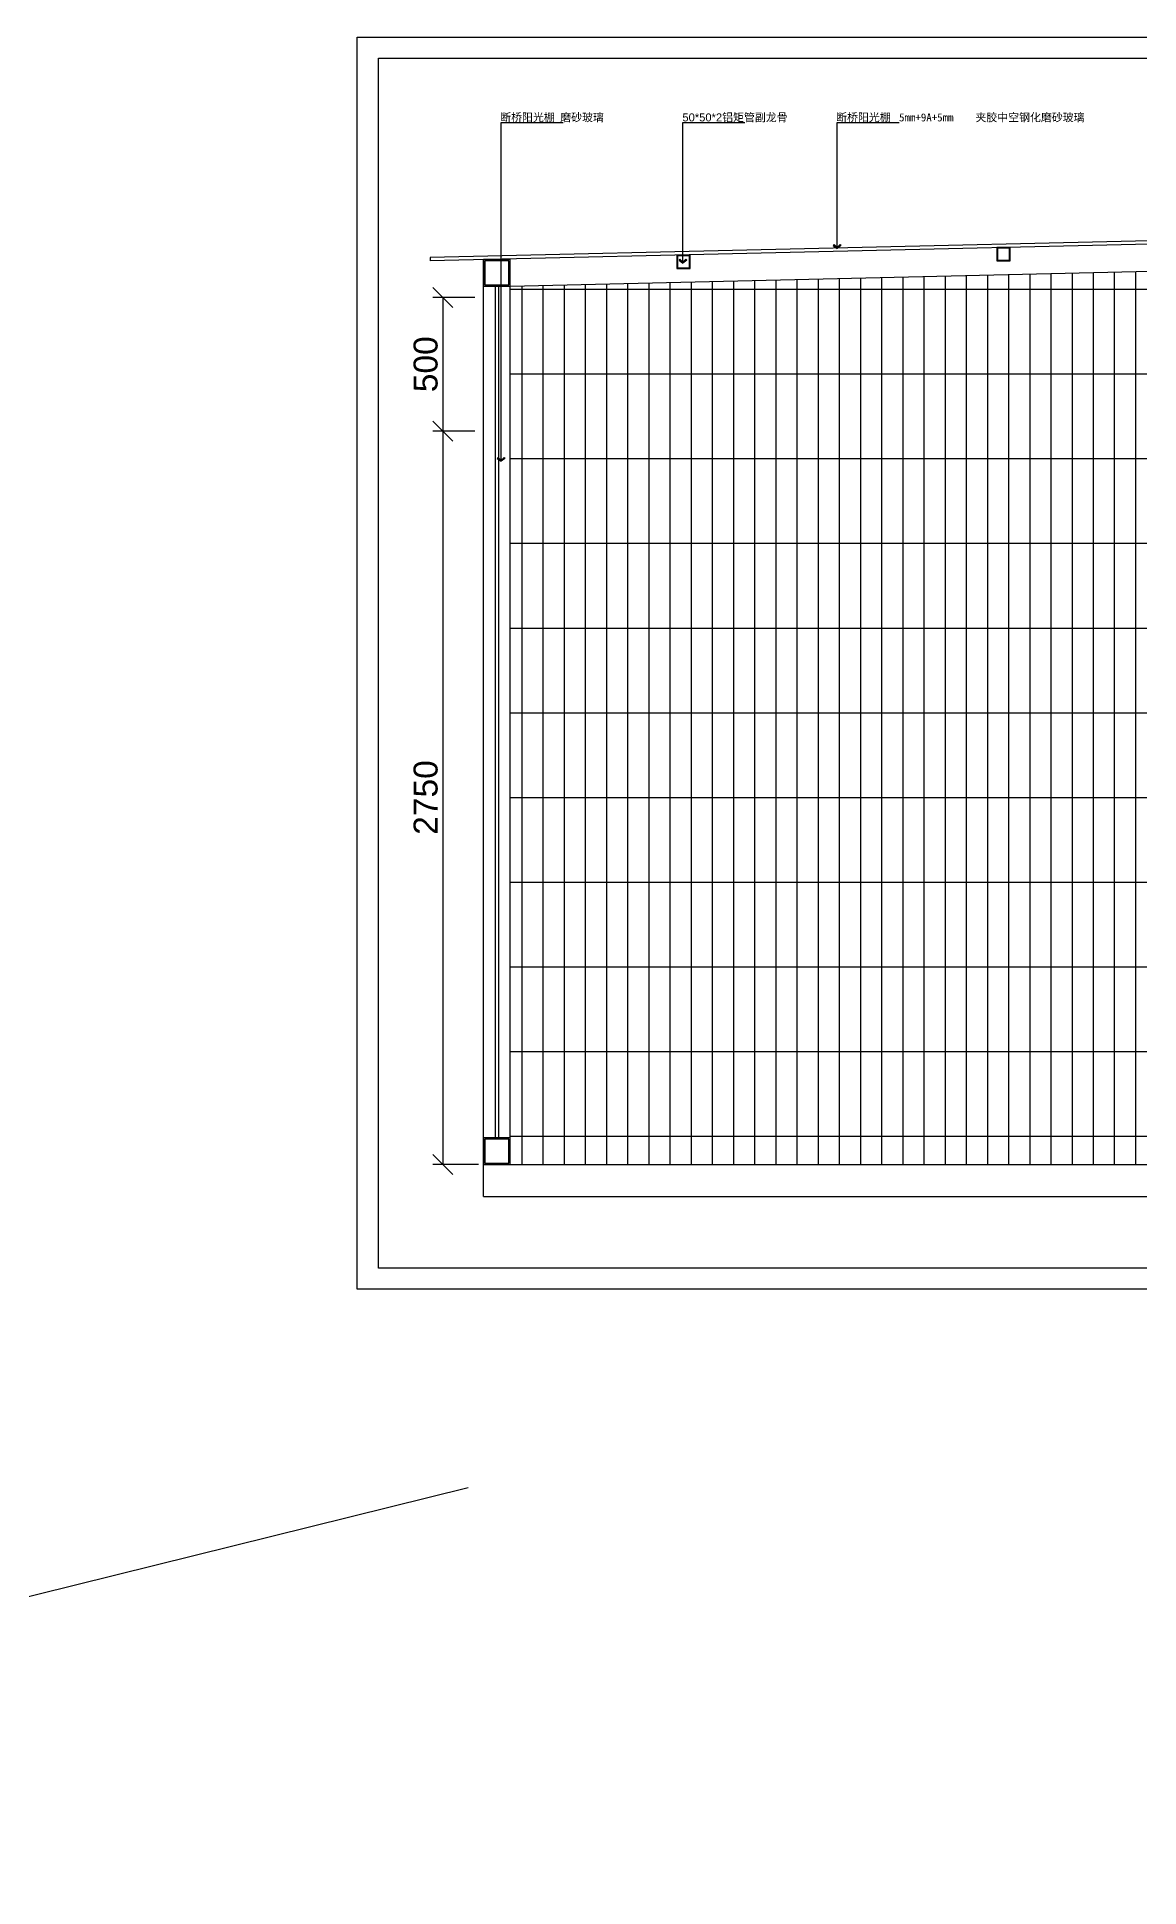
# Model space of a CAD drawing. Header units: inches. Extents: x -138455 to 599497, y -747149 to 13167.
# Drawn here: x 189832 to 193965, y -685035 to -678100 of the extents above; entities that cross this region are included whole.
import ezdxf

# ---------------------------------------------------------------- set-up
doc = ezdxf.new("R2010")
doc.units = ezdxf.units.IN
doc.header["$MEASUREMENT"] = 0
for name, color, linetype in [('4-插座', 20, 'Continuous'), ('ASHADE', 1, 'Continuous'), ('标准图块', 2, 'Continuous')]:
    doc.layers.add(name, color=color, linetype=linetype)
doc.styles.add('MtXpl_', font='')
doc.styles.get("Standard").update_dxf_attribs({"font": 'arial.ttf'})
doc.styles.get('MtXpl_').set_extended_font_data('SimSun')

msp = doc.modelspace()

# ---------------------------------------------------------------- linework, layer by layer
at = {"color": 255, "lineweight": -2}
for p, q in [((191033, -682794.4), (191033, -678099.7)), ((191033, -678099.7), (197672, -678099.7)), ((197672, -682794.4), (191033, -682794.4))]:
    msp.add_line(p, q, dxfattribs=at)
at = {"color": 255}
for p, q in [((191112, -682715.3), (191112, -678178.7)), ((191112, -678178.7), (197592.9, -678178.7)), ((192821.2, -678877.9), (192818.3, -678881.3)), ((192818.3, -678881.3), (192832.7, -678892.2)), ((192821.2, -678877.9), (192832.7, -678888.5)), ((192832.7, -678888.5), (192832.7, -678870.9)), ((192844.1, -678877.9), (192832.7, -678888.5)), ((192847, -678881.3), (192832.7, -678892.2)), ((192844.1, -678877.9), (192847, -678881.3)), ((192242.8, -678933), (192239.9, -678936.5)), ((192239.9, -678936.5), (192254.3, -678947.4)), ((192242.8, -678933), (192254.3, -678943.7)), ((192254.3, -678943.7), (192254.3, -678926.1)), ((192265.7, -678933), (192254.3, -678943.7)), ((192268.6, -678936.5), (192254.3, -678947.4)), ((192265.7, -678933), (192268.6, -678936.5)), ((191561.2, -679675.7), (191558.3, -679679.2)), ((191558.3, -679679.2), (191572.7, -679690.1)), ((191561.2, -679675.7), (191572.7, -679686.4)), ((191572.7, -679686.4), (191572.7, -679668.8)), ((191584.1, -679675.7), (191572.7, -679686.4)), ((191587, -679679.2), (191572.7, -679690.1)), ((191584.1, -679675.7), (191587, -679679.2)), ((197592.9, -682715.3), (191112, -682715.3))]:
    msp.add_line(p, q, dxfattribs=at)
at = {"color": 255, "linetype": 'ByBlock'}
for p, q in [((191391.9, -679114.3), (191316.9, -679039.3)), ((191316.9, -679539.3), (191391.9, -679614.3)), ((191391.9, -679614.3), (191316.9, -679539.3)), ((191316.9, -682289.3), (191391.9, -682364.3))]:
    msp.add_line(p, q, dxfattribs=at)
at = {"color": 255}
for points in [[(192821.2, -678877.9), (192818.3, -678881.3), (192832.7, -678888.5), (192832.7, -678892.2)], [(192844.1, -678877.9), (192847, -678881.3), (192832.7, -678888.5), (192832.7, -678892.2)], [(192242.8, -678933), (192239.9, -678936.5), (192254.3, -678943.7), (192254.3, -678947.4)], [(192265.7, -678933), (192268.6, -678936.5), (192254.3, -678943.7), (192254.3, -678947.4)], [(191561.2, -679675.7), (191558.3, -679679.2), (191572.7, -679686.4), (191572.7, -679690.1)], [(191584.1, -679675.7), (191587, -679679.2), (191572.7, -679686.4), (191572.7, -679690.1)]]:
    msp.add_solid(points, dxfattribs=at)
at = {"layer": '4-插座', "color": 255, "linetype": 'ByBlock', "ltscale": 20}
for p, q in [((191572.7, -679680.1), (191572.7, -678420.5)), ((191572.7, -678420.5), (191805.4, -678420.5)), ((192254.3, -678937.4), (192254.3, -678420.5)), ((192254.3, -678420.5), (192487, -678420.5)), ((192832.7, -678882.2), (192832.7, -678420.5)), ((192832.7, -678420.5), (193065.4, -678420.5)), ((195606.4, -678826.8), (191306.4, -678926.8)), ((195606.7, -678838.8), (191306.4, -678938.9)), ((193481.5, -678889.4), (193431.5, -678889.4)), ((193431.5, -678889.4), (193431.5, -678939.4)), ((193479, -678891.9), (193434, -678891.9)), ((193434, -678891.9), (193434, -678936.9)), ((193479, -678936.9), (193479, -678891.9)), ((193481.5, -678939.4), (193481.5, -678889.4)), ((191306.4, -678926.8), (191306.4, -678938.9)), ((191606.4, -678934.2), (191506.4, -678934.2)), ((191506.4, -678934.2), (191506.4, -679034.2)), ((191601.4, -678939.2), (191511.4, -678939.2)), ((191511.4, -678939.2), (191511.4, -679029.2)), ((191601.4, -679029.2), (191601.4, -678939.2)), ((191606.4, -679034.2), (191606.4, -678934.2)), ((191606.4, -679034.2), (195506.4, -678941.2)), ((192281.5, -678917.3), (192231.5, -678917.3)), ((192231.5, -678917.3), (192231.5, -678967.3)), ((192231.5, -678967.3), (192281.5, -678967.3)), ((192279, -678919.8), (192234, -678919.8)), ((192234, -678919.8), (192234, -678964.8)), ((192234, -678964.8), (192279, -678964.8)), ((192279, -678964.8), (192279, -678919.8)), ((192281.5, -678967.3), (192281.5, -678917.3)), ((193431.5, -678939.4), (193481.5, -678939.4)), ((193434, -678936.9), (193479, -678936.9)), ((191506.4, -679034.2), (191606.4, -679034.2)), ((191511.4, -679029.2), (191601.4, -679029.2)), ((191550.4, -679034.2), (191550.4, -682226.8)), ((191562.4, -679034.2), (191562.4, -682226.8)), ((191473.7, -679076.8), (191316.9, -679076.8)), ((191354.4, -679076.8), (191354.4, -679576.8)), ((191473.7, -679576.8), (191316.9, -679576.8)), ((191473.7, -679576.8), (191316.9, -679576.8)), ((191354.4, -679576.8), (191354.4, -682326.8)), ((191606.4, -682226.8), (191506.4, -682226.8)), ((191506.4, -682226.8), (191506.4, -682326.8)), ((191601.4, -682231.8), (191511.4, -682231.8)), ((191511.4, -682231.8), (191511.4, -682321.8)), ((191601.4, -682321.8), (191601.4, -682231.8)), ((191606.4, -682326.8), (191606.4, -682226.8)), ((191487.7, -682326.8), (191316.9, -682326.8)), ((191506.4, -682326.8), (195876.4, -682326.8)), ((191506.4, -682326.8), (191606.4, -682326.8)), ((191511.4, -682321.8), (191601.4, -682321.8)), ((191506.4, -682446.8), (195876.4, -682446.8)), ((185388.8, -685035), (191449.4, -683537.8))]:
    msp.add_line(p, q, dxfattribs=at)
at = {"layer": '4-插座', "color": 255, "linetype": 'Continuous', "ltscale": 20}
for p, q in [((191651.4, -682326.8), (191651.4, -679033.1)), ((191730.8, -682326.8), (191730.8, -679031.2)), ((191810.2, -682326.8), (191810.2, -679029.3)), ((191889.5, -682326.8), (191889.5, -679027.4)), ((191968.9, -682326.8), (191968.9, -679025.6)), ((192048.3, -682326.8), (192048.3, -679023.7)), ((192127.7, -682326.8), (192127.7, -679021.8)), ((192207, -682326.8), (192207, -679019.9)), ((192286.4, -682326.8), (192286.4, -679018)), ((192365.8, -682326.8), (192365.8, -679016.1)), ((192445.2, -682326.8), (192445.2, -679014.2)), ((192524.5, -682326.8), (192524.5, -679012.3)), ((192603.9, -682326.8), (192603.9, -679010.4)), ((192683.3, -682326.8), (192683.3, -679008.5)), ((192762.7, -682326.8), (192762.7, -679006.6)), ((192842, -682326.8), (192842, -679004.7)), ((192921.4, -682326.8), (192921.4, -679002.8)), ((193000.8, -682326.8), (193000.8, -679000.9)), ((193080.2, -682326.8), (193080.2, -678999)), ((193159.5, -682326.8), (193159.5, -678997.2)), ((193238.9, -682326.8), (193238.9, -678995.3)), ((193318.3, -682326.8), (193318.3, -678993.4)), ((193397.7, -682326.8), (193397.7, -678991.5)), ((193477, -682326.8), (193477, -678990)), ((193556.4, -682326.8), (193556.4, -678987.7)), ((193635.8, -682326.8), (193635.8, -678985.8)), ((193715.2, -682326.8), (193715.2, -678983.9)), ((193794.5, -682326.8), (193794.5, -678982)), ((193873.9, -682326.8), (193873.9, -678980.1)), ((193953.3, -682326.8), (193953.3, -678978.2)), ((195506.4, -679046.5), (191606.4, -679046.5)), ((195506.4, -679364), (191606.4, -679364)), ((195506.4, -679681.5), (191606.4, -679681.5)), ((195506.4, -679999), (191606.4, -679999)), ((194386.4, -680316.5), (191606.4, -680316.5)), ((194386.4, -680634), (191606.4, -680634)), ((194386.4, -680951.5), (191606.4, -680951.5)), ((194386.4, -681269), (191606.4, -681269)), ((194386.4, -681586.5), (191606.4, -681586.5)), ((194386.4, -681904), (191606.4, -681904)), ((195506.4, -682221.5), (191606.4, -682221.5))]:
    msp.add_line(p, q, dxfattribs=at)
at = {"layer": '标准图块', "color": 255, "linetype": 'ByBlock', "ltscale": 20}
for p, q in [((191506.4, -682446.8), (191506.4, -678934.2)), ((191606.4, -682326.8), (191606.4, -678931.9))]:
    msp.add_line(p, q, dxfattribs=at)

# ---------------------------------------------------------------- texts
at = {"layer": '4-插座', "color": 255}
for s, p in [('500', (191334.1, -679431.3)), ('2750', (191334.1, -681090.5))]:
    msp.add_text(s, height=90, rotation=90, dxfattribs=at).set_placement(p)
at = {"layer": 'ASHADE', "color": 255, "style": 'MtXpl_'}
for s, p in [('断桥阳光棚 磨砂玻璃', (191569.3, -678416.1)), ('铝矩管副龙骨', (192401.7, -678416.1)), ('断桥阳光棚 ', (192829.3, -678416.1)), ('5mm+9A+5mm', (193065.3, -678416.1)), ('夹胶中空钢化磨砂玻璃', (193351.8, -678416.1))]:
    msp.add_text(s, height=30, dxfattribs=at).set_placement(p)
at = {"layer": 'ASHADE', "color": 255}
msp.add_text('50*50*2', height=30, dxfattribs=at).set_placement((192252.5, -678416.1))

doc.saveas('drawing.dxf')
